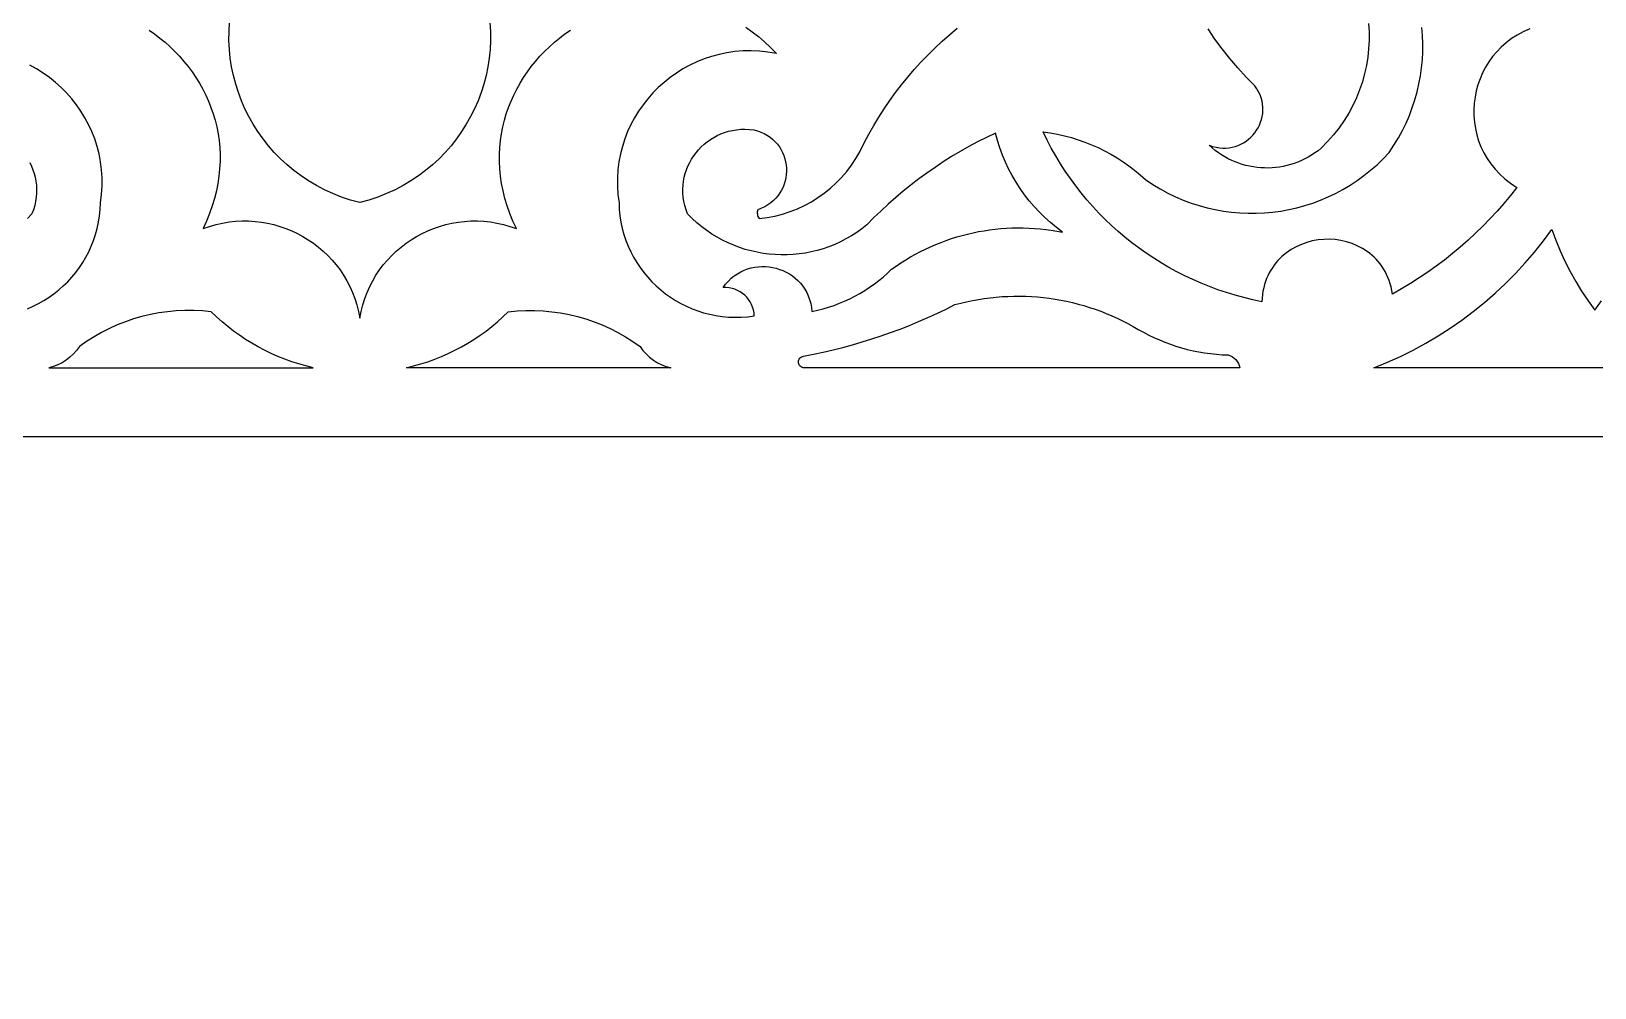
# Model space of a CAD drawing. Extents: x -350 to 350, y -250 to 250.
# Drawn here: x -87.3 to 3.4, y 74 to 129.5 of the extents above; entities that cross this region are included whole.
import ezdxf

# ---------------------------------------------------------------- set-up
doc = ezdxf.new("R2010")
doc.units = 0
doc.layers.add('BITMAP_LAYER', color=18, linetype='CONTINUOUS')
doc.layers.add('LAYER_2', color=174, linetype='CONTINUOUS')

msp = doc.modelspace()

# ---------------------------------------------------------------- linework, layer by layer
at = {"layer": 'BITMAP_LAYER'}
for points in [[(-60.715, 130.027), (-60.684, 129.504), (-60.681, 128.983), (-60.705, 128.466), (-60.757, 127.953), (-60.836, 127.446), (-60.94, 126.944), (-61.071, 126.451), (-61.226, 125.965), (-61.406, 125.489), (-61.61, 125.022), (-61.838, 124.567), (-62.088, 124.124), (-62.362, 123.694), (-62.657, 123.278), (-62.974, 122.877), (-63.312, 122.492), (-63.67, 122.124), (-64.048, 121.773), (-64.446, 121.442), (-64.863, 121.13), (-65.298, 120.839), (-65.751, 120.569), (-66.222, 120.322), (-66.709, 120.099), (-67.213, 119.901), (-67.732, 119.727), (-68.267, 119.581), (-68.802, 119.727), (-69.322, 119.901), (-69.826, 120.099), (-70.313, 120.322), (-70.784, 120.569), (-71.237, 120.839), (-71.672, 121.13), (-72.089, 121.442), (-72.486, 121.773), (-72.865, 122.124), (-73.223, 122.492), (-73.561, 122.877), (-73.878, 123.278), (-74.173, 123.694), (-74.446, 124.124), (-74.697, 124.567), (-74.925, 125.022), (-75.129, 125.489), (-75.309, 125.965), (-75.464, 126.451), (-75.594, 126.944), (-75.699, 127.446), (-75.778, 127.953), (-75.829, 128.466), (-75.854, 128.983), (-75.851, 129.504), (-75.82, 130.027)], [(-45.867, 129.747), (-45.501, 129.489), (-45.14, 129.208), (-44.786, 128.905), (-44.438, 128.579), (-44.097, 128.23), (-44.589, 128.312), (-45.076, 128.363), (-45.558, 128.383), (-46.034, 128.374), (-46.503, 128.335), (-46.965, 128.269), (-47.417, 128.176), (-47.86, 128.056), (-48.293, 127.911), (-48.714, 127.741), (-49.122, 127.548), (-49.518, 127.332), (-49.899, 127.094), (-50.265, 126.835), (-50.615, 126.555), (-50.948, 126.257), (-51.263, 125.94), (-51.559, 125.605), (-51.836, 125.253), (-52.092, 124.886), (-52.327, 124.504), (-52.539, 124.107), (-52.728, 123.698), (-52.892, 123.276), (-53.032, 122.842), (-53.145, 122.398), (-53.232, 121.944), (-53.29, 121.481), (-53.32, 121.01), (-53.32, 120.531), (-53.289, 120.047), (-53.227, 119.557), (-53.21, 119.176), (-53.172, 118.802), (-53.114, 118.435), (-53.037, 118.075), (-52.941, 117.723), (-52.826, 117.38), (-52.694, 117.045), (-52.545, 116.72), (-52.379, 116.404), (-52.197, 116.099), (-52, 115.805), (-51.789, 115.522), (-51.563, 115.25), (-51.323, 114.992), (-51.071, 114.746), (-50.807, 114.513), (-50.53, 114.294), (-50.243, 114.09), (-49.945, 113.9), (-49.637, 113.726), (-49.319, 113.567), (-48.993, 113.425), (-48.659, 113.299), (-48.317, 113.191), (-47.968, 113.101), (-47.613, 113.029), (-47.252, 112.975), (-46.885, 112.941), (-46.515, 112.927), (-46.14, 112.933), (-45.761, 112.96), (-45.38, 113.008), (-45.396, 113.184), (-45.428, 113.354), (-45.477, 113.517), (-45.542, 113.673), (-45.621, 113.821), (-45.714, 113.96), (-45.82, 114.088), (-45.937, 114.206), (-46.065, 114.311), (-46.203, 114.405), (-46.35, 114.485), (-46.506, 114.55), (-46.668, 114.601), (-46.836, 114.635), (-47.01, 114.653), (-47.188, 114.653), (-47.041, 114.849), (-46.882, 115.027), (-46.715, 115.187), (-46.539, 115.329), (-46.355, 115.455), (-46.165, 115.563), (-45.969, 115.655), (-45.769, 115.73), (-45.564, 115.789), (-45.358, 115.831), (-45.149, 115.859), (-44.939, 115.87), (-44.73, 115.867), (-44.521, 115.849), (-44.315, 115.816), (-44.112, 115.768), (-43.912, 115.707), (-43.717, 115.631), (-43.529, 115.542), (-43.346, 115.44), (-43.172, 115.324), (-43.006, 115.195), (-42.85, 115.054), (-42.704, 114.901), (-42.57, 114.735), (-42.448, 114.558), (-42.34, 114.369), (-42.246, 114.168), (-42.168, 113.957), (-42.105, 113.734), (-42.06, 113.502), (-42.033, 113.258), (-41.707, 113.332), (-41.385, 113.416), (-41.067, 113.512), (-40.753, 113.619), (-40.444, 113.737), (-40.139, 113.865), (-39.839, 114.004), (-39.545, 114.154), (-39.256, 114.314), (-38.973, 114.484), (-38.696, 114.664), (-38.425, 114.854), (-38.162, 115.053), (-37.905, 115.262), (-37.655, 115.481), (-37.413, 115.709), (-37.144, 115.9), (-36.87, 116.083), (-36.593, 116.259), (-36.311, 116.426), (-36.026, 116.587), (-35.737, 116.739), (-35.445, 116.884), (-35.149, 117.02), (-34.851, 117.149), (-34.549, 117.27), (-34.245, 117.383), (-33.938, 117.488), (-33.628, 117.586), (-33.316, 117.675), (-33.003, 117.756), (-32.687, 117.828), (-32.369, 117.893), (-32.05, 117.95), (-31.729, 117.998), (-31.407, 118.038), (-31.084, 118.07), (-30.759, 118.093), (-30.434, 118.109), (-30.109, 118.115), (-29.783, 118.113), (-29.456, 118.103), (-29.129, 118.085), (-28.803, 118.057), (-28.476, 118.022), (-28.15, 117.977), (-27.824, 117.924), (-27.499, 117.862), (-27.856, 118.133), (-28.199, 118.417), (-28.528, 118.716), (-28.843, 119.027), (-29.144, 119.351), (-29.43, 119.687), (-29.701, 120.035), (-29.956, 120.394), (-30.195, 120.764), (-30.418, 121.144), (-30.624, 121.533), (-30.814, 121.931), (-30.986, 122.338), (-31.14, 122.753), (-31.277, 123.175), (-31.395, 123.605), (-31.916, 123.356), (-32.43, 123.096), (-32.937, 122.824), (-33.438, 122.54), (-33.932, 122.245), (-34.418, 121.94), (-34.897, 121.623), (-35.369, 121.295), (-35.832, 120.956), (-36.288, 120.607), (-36.735, 120.247), (-37.174, 119.877), (-37.605, 119.497), (-38.026, 119.106), (-38.439, 118.706), (-38.843, 118.296), (-39.136, 118.064), (-39.438, 117.849), (-39.748, 117.65), (-40.064, 117.468), (-40.386, 117.303), (-40.715, 117.154), (-41.048, 117.021), (-41.385, 116.905), (-41.727, 116.805), (-42.072, 116.721), (-42.419, 116.654), (-42.768, 116.603), (-43.119, 116.568), (-43.471, 116.549), (-43.822, 116.546), (-44.174, 116.56), (-44.524, 116.589), (-44.873, 116.634), (-45.22, 116.696), (-45.564, 116.773), (-45.904, 116.866), (-46.24, 116.975), (-46.572, 117.1), (-46.899, 117.241), (-47.219, 117.397), (-47.534, 117.569), (-47.841, 117.757), (-48.141, 117.96), (-48.432, 118.179), (-48.715, 118.414), (-48.988, 118.664), (-49.251, 118.929), (-49.34, 119.168), (-49.412, 119.408), (-49.465, 119.648), (-49.502, 119.886), (-49.521, 120.124), (-49.524, 120.359), (-49.511, 120.591), (-49.483, 120.821), (-49.44, 121.046), (-49.383, 121.268), (-49.311, 121.484), (-49.226, 121.694), (-49.128, 121.899), (-49.017, 122.096), (-48.894, 122.286), (-48.76, 122.469), (-48.614, 122.642), (-48.458, 122.806), (-48.292, 122.961), (-48.115, 123.105), (-47.93, 123.238), (-47.736, 123.359), (-47.533, 123.468), (-47.323, 123.564), (-47.105, 123.647), (-46.881, 123.716), (-46.65, 123.77), (-46.413, 123.809), (-46.17, 123.832), (-45.923, 123.839), (-45.671, 123.828), (-45.415, 123.8), (-45.197, 123.742), (-44.991, 123.669), (-44.799, 123.581), (-44.62, 123.48), (-44.454, 123.366), (-44.302, 123.241), (-44.163, 123.105), (-44.037, 122.96), (-43.925, 122.806), (-43.826, 122.645), (-43.741, 122.477), (-43.669, 122.304), (-43.612, 122.126), (-43.567, 121.944), (-43.537, 121.76), (-43.52, 121.574), (-43.518, 121.387), (-43.529, 121.201), (-43.554, 121.015), (-43.593, 120.832), (-43.647, 120.653), (-43.714, 120.477), (-43.795, 120.307), (-43.891, 120.142), (-44.001, 119.985), (-44.126, 119.836), (-44.264, 119.696), (-44.418, 119.566), (-44.585, 119.447), (-44.767, 119.341), (-44.964, 119.247), (-45.175, 119.167), (-45.195, 119.101), (-45.205, 119.034), (-45.208, 118.966), (-45.202, 118.899), (-45.187, 118.834), (-45.165, 118.77), (-45.134, 118.709), (-45.096, 118.652), (-44.635, 118.712), (-44.181, 118.799), (-43.737, 118.914), (-43.303, 119.055), (-42.88, 119.221), (-42.469, 119.412), (-42.071, 119.628), (-41.687, 119.867), (-41.319, 120.128), (-40.967, 120.411), (-40.633, 120.716), (-40.317, 121.041), (-40.021, 121.386), (-39.746, 121.75), (-39.493, 122.133), (-39.262, 122.533), (-39.005, 123.048), (-38.734, 123.554), (-38.45, 124.053), (-38.152, 124.543), (-37.842, 125.025), (-37.518, 125.498), (-37.182, 125.962), (-36.833, 126.417), (-36.471, 126.862), (-36.098, 127.297), (-35.713, 127.722), (-35.316, 128.137), (-34.907, 128.541), (-34.487, 128.935), (-34.056, 129.317), (-33.614, 129.688)], [(-0.396, 129.652), (-0.77, 129.488), (-1.123, 129.3), (-1.453, 129.089), (-1.762, 128.856), (-2.048, 128.604), (-2.311, 128.333), (-2.551, 128.046), (-2.769, 127.744), (-2.962, 127.429), (-3.132, 127.101), (-3.278, 126.763), (-3.4, 126.417), (-3.497, 126.063), (-3.569, 125.703), (-3.616, 125.34), (-3.638, 124.974), (-3.635, 124.607), (-3.605, 124.24), (-3.55, 123.876), (-3.468, 123.516), (-3.359, 123.161), (-3.224, 122.813), (-3.062, 122.473), (-2.872, 122.143), (-2.655, 121.825), (-2.409, 121.52), (-2.136, 121.23), (-1.834, 120.957), (-1.672, 120.826), (-1.503, 120.701), (-1.327, 120.58), (-1.144, 120.464), (-1.515, 119.994), (-1.897, 119.535), (-2.291, 119.086), (-2.696, 118.647), (-3.112, 118.219), (-3.539, 117.802), (-3.977, 117.396), (-4.424, 117.002), (-4.882, 116.619), (-5.349, 116.248), (-5.826, 115.888), (-6.313, 115.541), (-6.809, 115.206), (-7.313, 114.883), (-7.826, 114.573), (-8.348, 114.276), (-8.388, 114.483), (-8.435, 114.683), (-8.491, 114.876), (-8.554, 115.061), (-8.625, 115.24), (-8.703, 115.412), (-8.788, 115.576), (-8.88, 115.733), (-8.978, 115.884), (-9.082, 116.027), (-9.193, 116.164), (-9.308, 116.293), (-9.429, 116.416), (-9.555, 116.531), (-9.685, 116.64), (-9.82, 116.742), (-10.102, 116.924), (-10.398, 117.08), (-10.706, 117.208), (-11.024, 117.309), (-11.349, 117.383), (-11.679, 117.43), (-12.013, 117.45), (-12.347, 117.444), (-12.679, 117.411), (-13.008, 117.352), (-13.33, 117.266), (-13.644, 117.155), (-13.948, 117.018), (-14.238, 116.854), (-14.514, 116.665), (-14.772, 116.451), (-14.894, 116.334), (-15.01, 116.211), (-15.121, 116.081), (-15.227, 115.946), (-15.326, 115.804), (-15.419, 115.655), (-15.506, 115.501), (-15.585, 115.34), (-15.658, 115.173), (-15.723, 115), (-15.78, 114.82), (-15.829, 114.634), (-15.87, 114.443), (-15.902, 114.245), (-15.926, 114.041), (-15.94, 113.831), (-16.46, 113.94), (-16.975, 114.064), (-17.484, 114.203), (-17.987, 114.356), (-18.484, 114.523), (-18.975, 114.705), (-19.459, 114.9), (-19.937, 115.11), (-20.407, 115.332), (-20.869, 115.568), (-21.324, 115.817), (-21.771, 116.078), (-22.21, 116.352), (-22.64, 116.639), (-23.062, 116.938), (-23.474, 117.249), (-23.877, 117.571), (-24.271, 117.905), (-24.655, 118.251), (-25.028, 118.607), (-25.392, 118.975), (-25.744, 119.353), (-26.086, 119.742), (-26.416, 120.141), (-26.735, 120.551), (-27.043, 120.97), (-27.338, 121.399), (-27.621, 121.837), (-27.892, 122.285), (-28.149, 122.742), (-28.394, 123.207), (-28.626, 123.682), (-28.209, 123.623), (-27.797, 123.548), (-27.389, 123.456), (-26.986, 123.349), (-26.588, 123.227), (-26.196, 123.089), (-25.809, 122.936), (-25.43, 122.768), (-25.057, 122.585), (-24.692, 122.388), (-24.335, 122.176), (-23.986, 121.95), (-23.646, 121.71), (-23.315, 121.457), (-22.993, 121.19), (-22.682, 120.91), (-22.262, 120.629), (-21.833, 120.37), (-21.396, 120.133), (-20.951, 119.918), (-20.5, 119.725), (-20.042, 119.554), (-19.58, 119.405), (-19.113, 119.277), (-18.643, 119.171), (-18.169, 119.087), (-17.694, 119.024), (-17.217, 118.982), (-16.739, 118.961), (-16.262, 118.962), (-15.785, 118.984), (-15.31, 119.026), (-14.837, 119.09), (-14.368, 119.174), (-13.902, 119.279), (-13.441, 119.405), (-12.986, 119.551), (-12.537, 119.718), (-12.094, 119.905), (-11.659, 120.113), (-11.233, 120.341), (-10.816, 120.588), (-10.409, 120.856), (-10.012, 121.144), (-9.627, 121.452), (-9.254, 121.779), (-8.894, 122.127), (-8.548, 122.494), (-8.272, 122.907), (-8.017, 123.329), (-7.783, 123.758), (-7.571, 124.195), (-7.38, 124.638), (-7.209, 125.086), (-7.06, 125.54), (-6.932, 125.997), (-6.824, 126.459), (-6.738, 126.923), (-6.672, 127.389), (-6.626, 127.857), (-6.602, 128.326), (-6.597, 128.794), (-6.613, 129.263), (-6.65, 129.729)], [(-9.742, 129.962), (-9.715, 129.477), (-9.714, 128.992), (-9.74, 128.506), (-9.792, 128.022), (-9.87, 127.541), (-9.974, 127.063), (-10.106, 126.59), (-10.263, 126.123), (-10.448, 125.663), (-10.66, 125.211), (-10.898, 124.768), (-11.164, 124.336), (-11.457, 123.916), (-11.777, 123.508), (-12.124, 123.115), (-12.499, 122.736), (-12.678, 122.591), (-12.863, 122.456), (-13.053, 122.33), (-13.246, 122.215), (-13.444, 122.109), (-13.645, 122.013), (-13.85, 121.926), (-14.057, 121.85), (-14.267, 121.783), (-14.479, 121.725), (-14.693, 121.678), (-14.909, 121.64), (-15.125, 121.612), (-15.343, 121.594), (-15.561, 121.585), (-15.779, 121.586), (-15.996, 121.597), (-16.213, 121.617), (-16.43, 121.647), (-16.644, 121.687), (-16.858, 121.736), (-17.069, 121.795), (-17.277, 121.863), (-17.483, 121.941), (-17.686, 122.029), (-17.886, 122.126), (-18.082, 122.233), (-18.273, 122.349), (-18.46, 122.475), (-18.643, 122.61), (-18.82, 122.755), (-18.991, 122.91), (-18.792, 122.84), (-18.595, 122.789), (-18.401, 122.756), (-18.209, 122.741), (-18.021, 122.741), (-17.837, 122.758), (-17.658, 122.79), (-17.484, 122.836), (-17.316, 122.895), (-17.154, 122.968), (-16.999, 123.053), (-16.852, 123.149), (-16.713, 123.256), (-16.582, 123.372), (-16.461, 123.498), (-16.349, 123.633), (-16.248, 123.775), (-16.157, 123.925), (-16.078, 124.08), (-16.011, 124.242), (-15.957, 124.408), (-15.915, 124.578), (-15.887, 124.752), (-15.874, 124.929), (-15.875, 125.107), (-15.892, 125.287), (-15.924, 125.467), (-15.973, 125.647), (-16.039, 125.826), (-16.122, 126.003), (-16.224, 126.178), (-16.344, 126.35), (-16.846, 126.861), (-17.328, 127.388), (-17.791, 127.931), (-18.234, 128.49), (-18.657, 129.064), (-19.06, 129.653)], [(-80.484, 129.584), (-80.166, 129.36), (-79.856, 129.124), (-79.556, 128.876), (-79.267, 128.616), (-78.988, 128.346), (-78.72, 128.064), (-78.464, 127.772), (-78.22, 127.47), (-77.989, 127.158), (-77.771, 126.837), (-77.567, 126.506), (-77.377, 126.167), (-77.201, 125.819), (-77.041, 125.463), (-76.897, 125.1), (-76.769, 124.729), (-76.658, 124.351), (-76.564, 123.966), (-76.488, 123.575), (-76.431, 123.178), (-76.392, 122.775), (-76.373, 122.367), (-76.373, 121.954), (-76.394, 121.536), (-76.436, 121.114), (-76.499, 120.688), (-76.584, 120.259), (-76.692, 119.826), (-76.822, 119.39), (-76.976, 118.952), (-77.154, 118.511), (-77.356, 118.069), (-76.98, 118.2), (-76.602, 118.307), (-76.223, 118.392), (-75.844, 118.454), (-75.466, 118.495), (-75.089, 118.514), (-74.714, 118.512), (-74.343, 118.489), (-73.975, 118.446), (-73.611, 118.384), (-73.253, 118.302), (-72.9, 118.201), (-72.555, 118.082), (-72.217, 117.944), (-71.887, 117.789), (-71.566, 117.617), (-71.255, 117.428), (-70.954, 117.223), (-70.664, 117.002), (-70.387, 116.766), (-70.122, 116.514), (-69.871, 116.248), (-69.634, 115.967), (-69.412, 115.673), (-69.206, 115.366), (-69.016, 115.046), (-68.844, 114.713), (-68.689, 114.368), (-68.554, 114.012), (-68.438, 113.645), (-68.342, 113.267), (-68.267, 112.878), (-68.193, 113.267), (-68.097, 113.645), (-67.981, 114.012), (-67.845, 114.368), (-67.691, 114.713), (-67.518, 115.046), (-67.329, 115.366), (-67.123, 115.673), (-66.901, 115.967), (-66.664, 116.248), (-66.413, 116.514), (-66.148, 116.766), (-65.87, 117.002), (-65.581, 117.223), (-65.28, 117.428), (-64.969, 117.617), (-64.648, 117.789), (-64.318, 117.944), (-63.98, 118.082), (-63.634, 118.201), (-63.282, 118.302), (-62.924, 118.384), (-62.56, 118.446), (-62.192, 118.489), (-61.82, 118.512), (-61.446, 118.514), (-61.069, 118.495), (-60.691, 118.454), (-60.312, 118.392), (-59.933, 118.307), (-59.555, 118.2), (-59.178, 118.069), (-59.381, 118.511), (-59.559, 118.952), (-59.712, 119.39), (-59.843, 119.826), (-59.95, 120.259), (-60.036, 120.688), (-60.099, 121.114), (-60.141, 121.536), (-60.161, 121.954), (-60.162, 122.367), (-60.143, 122.775), (-60.104, 123.178), (-60.046, 123.575), (-59.97, 123.966), (-59.877, 124.351), (-59.765, 124.729), (-59.638, 125.1), (-59.493, 125.463), (-59.333, 125.819), (-59.158, 126.167), (-58.968, 126.506), (-58.764, 126.837), (-58.546, 127.158), (-58.315, 127.47), (-58.071, 127.772), (-57.815, 128.064), (-57.547, 128.346), (-57.268, 128.616), (-56.978, 128.876), (-56.678, 129.124), (-56.369, 129.36), (-56.05, 129.584)], [(-87.542, 113.425), (-87.215, 113.567), (-86.898, 113.726), (-86.59, 113.9), (-86.292, 114.09), (-86.005, 114.294), (-85.728, 114.513), (-85.464, 114.746), (-85.211, 114.992), (-84.972, 115.25), (-84.746, 115.522), (-84.534, 115.805), (-84.337, 116.099), (-84.156, 116.404), (-83.99, 116.72), (-83.841, 117.045), (-83.708, 117.38), (-83.594, 117.723), (-83.498, 118.075), (-83.42, 118.435), (-83.363, 118.802), (-83.325, 119.176), (-83.308, 119.557), (-83.245, 120.047), (-83.215, 120.531), (-83.215, 121.01), (-83.245, 121.481), (-83.303, 121.944), (-83.39, 122.398), (-83.503, 122.842), (-83.642, 123.276), (-83.807, 123.698), (-83.996, 124.107), (-84.208, 124.504), (-84.443, 124.886), (-84.699, 125.253), (-84.975, 125.605), (-85.272, 125.94), (-85.587, 126.257), (-85.92, 126.555), (-86.27, 126.835), (-86.636, 127.094), (-87.017, 127.332), (-87.412, 127.548)], [(-87.407, 121.899), (-87.309, 121.694), (-87.224, 121.484), (-87.152, 121.268), (-87.095, 121.046), (-87.051, 120.821), (-87.023, 120.591), (-87.01, 120.359), (-87.014, 120.124), (-87.033, 119.886), (-87.069, 119.648), (-87.123, 119.408), (-87.194, 119.168), (-87.284, 118.929), (-87.547, 118.664)], [(16.18, 110.001), (3.374, 110.001), (-9.432, 110.001), (-8.657, 110.316), (-7.897, 110.658), (-7.152, 111.027), (-6.422, 111.422), (-5.708, 111.843), (-5.011, 112.29), (-4.331, 112.76), (-3.67, 113.256), (-3.027, 113.774), (-2.403, 114.316), (-1.8, 114.881), (-1.218, 115.468), (-0.656, 116.076), (-0.117, 116.706), (0.399, 117.356), (0.892, 118.026), (1.12, 117.4), (1.372, 116.784), (1.648, 116.179), (1.948, 115.584), (2.27, 115.002), (2.616, 114.433), (2.984, 113.877), (3.374, 113.335), (3.764, 113.877)]]:
    msp.add_lwpolyline(points, dxfattribs=at)
for points in [[(-42.551, 110), (-42.612, 110.017), (-42.665, 110.045), (-42.711, 110.081), (-42.749, 110.124), (-42.778, 110.172), (-42.799, 110.225), (-42.811, 110.281), (-42.815, 110.338), (-42.81, 110.394), (-42.796, 110.449), (-42.773, 110.501), (-42.74, 110.549), (-42.699, 110.59), (-42.648, 110.624), (-42.587, 110.649), (-42.516, 110.664), (-41.944, 110.778), (-41.375, 110.901), (-40.808, 111.034), (-40.244, 111.177), (-39.683, 111.331), (-39.125, 111.494), (-38.57, 111.667), (-38.018, 111.85), (-37.47, 112.043), (-36.925, 112.245), (-36.383, 112.457), (-35.846, 112.679), (-35.313, 112.91), (-34.783, 113.151), (-34.258, 113.402), (-33.737, 113.662), (-33.4, 113.75), (-33.061, 113.83), (-32.721, 113.9), (-32.38, 113.962), (-32.038, 114.016), (-31.696, 114.06), (-31.353, 114.096), (-31.01, 114.123), (-30.666, 114.141), (-30.323, 114.151), (-29.98, 114.152), (-29.637, 114.145), (-29.294, 114.129), (-28.953, 114.104), (-28.612, 114.071), (-28.272, 114.029), (-27.933, 113.979), (-27.596, 113.921), (-27.26, 113.854), (-26.926, 113.778), (-26.594, 113.694), (-26.263, 113.602), (-25.935, 113.501), (-25.609, 113.392), (-25.286, 113.275), (-24.965, 113.15), (-24.647, 113.016), (-24.332, 112.874), (-24.021, 112.724), (-23.712, 112.565), (-23.407, 112.399), (-23.106, 112.224), (-22.806, 112.055), (-22.502, 111.897), (-22.193, 111.748), (-21.88, 111.609), (-21.563, 111.48), (-21.242, 111.361), (-20.918, 111.253), (-20.591, 111.154), (-20.261, 111.066), (-19.928, 110.988), (-19.593, 110.92), (-19.255, 110.863), (-18.916, 110.817), (-18.575, 110.781), (-18.232, 110.756), (-17.888, 110.741), (-17.761, 110.698), (-17.644, 110.637), (-17.538, 110.56), (-17.443, 110.47), (-17.363, 110.367), (-17.297, 110.254), (-17.249, 110.132), (-17.218, 110.002)], [(-70.976, 110.001), (-71.393, 110.103), (-71.806, 110.219), (-72.214, 110.35), (-72.616, 110.494), (-73.013, 110.652), (-73.403, 110.824), (-73.786, 111.009), (-74.163, 111.208), (-74.532, 111.419), (-74.894, 111.644), (-75.248, 111.881), (-75.593, 112.13), (-75.929, 112.392), (-76.257, 112.665), (-76.575, 112.951), (-76.884, 113.248), (-77.393, 113.296), (-77.902, 113.319), (-78.409, 113.319), (-78.915, 113.295), (-79.418, 113.248), (-79.917, 113.177), (-80.412, 113.083), (-80.901, 112.966), (-81.385, 112.827), (-81.862, 112.666), (-82.331, 112.482), (-82.791, 112.276), (-83.242, 112.048), (-83.683, 111.799), (-84.113, 111.528), (-84.531, 111.237), (-84.694, 111.007), (-84.877, 110.797), (-85.079, 110.607), (-85.298, 110.439), (-85.533, 110.293), (-85.781, 110.171), (-86.042, 110.073), (-86.312, 110.001)], [(-65.559, 110.001), (-65.141, 110.103), (-64.728, 110.219), (-64.321, 110.35), (-63.918, 110.494), (-63.522, 110.652), (-63.132, 110.824), (-62.748, 111.009), (-62.372, 111.208), (-62.002, 111.419), (-61.641, 111.644), (-61.287, 111.881), (-60.942, 112.13), (-60.605, 112.392), (-60.278, 112.665), (-59.959, 112.951), (-59.651, 113.248), (-59.142, 113.296), (-58.633, 113.319), (-58.125, 113.319), (-57.62, 113.295), (-57.117, 113.248), (-56.618, 113.177), (-56.123, 113.083), (-55.633, 112.966), (-55.15, 112.827), (-54.673, 112.666), (-54.204, 112.482), (-53.744, 112.276), (-53.292, 112.048), (-52.851, 111.799), (-52.421, 111.528), (-52.003, 111.237), (-51.841, 111.007), (-51.658, 110.797), (-51.456, 110.607), (-51.236, 110.439), (-51.002, 110.293), (-50.753, 110.171), (-50.493, 110.073), (-50.223, 110.001)]]:
    msp.add_lwpolyline(points, close=True, dxfattribs=at)
at = {"layer": 'LAYER_2'}
msp.add_lwpolyline([(-206, 40.353), (-206, -106), (206, -106), (206, 106), (-140.353, 106)], close=True, dxfattribs=at)

doc.saveas('drawing.dxf')
